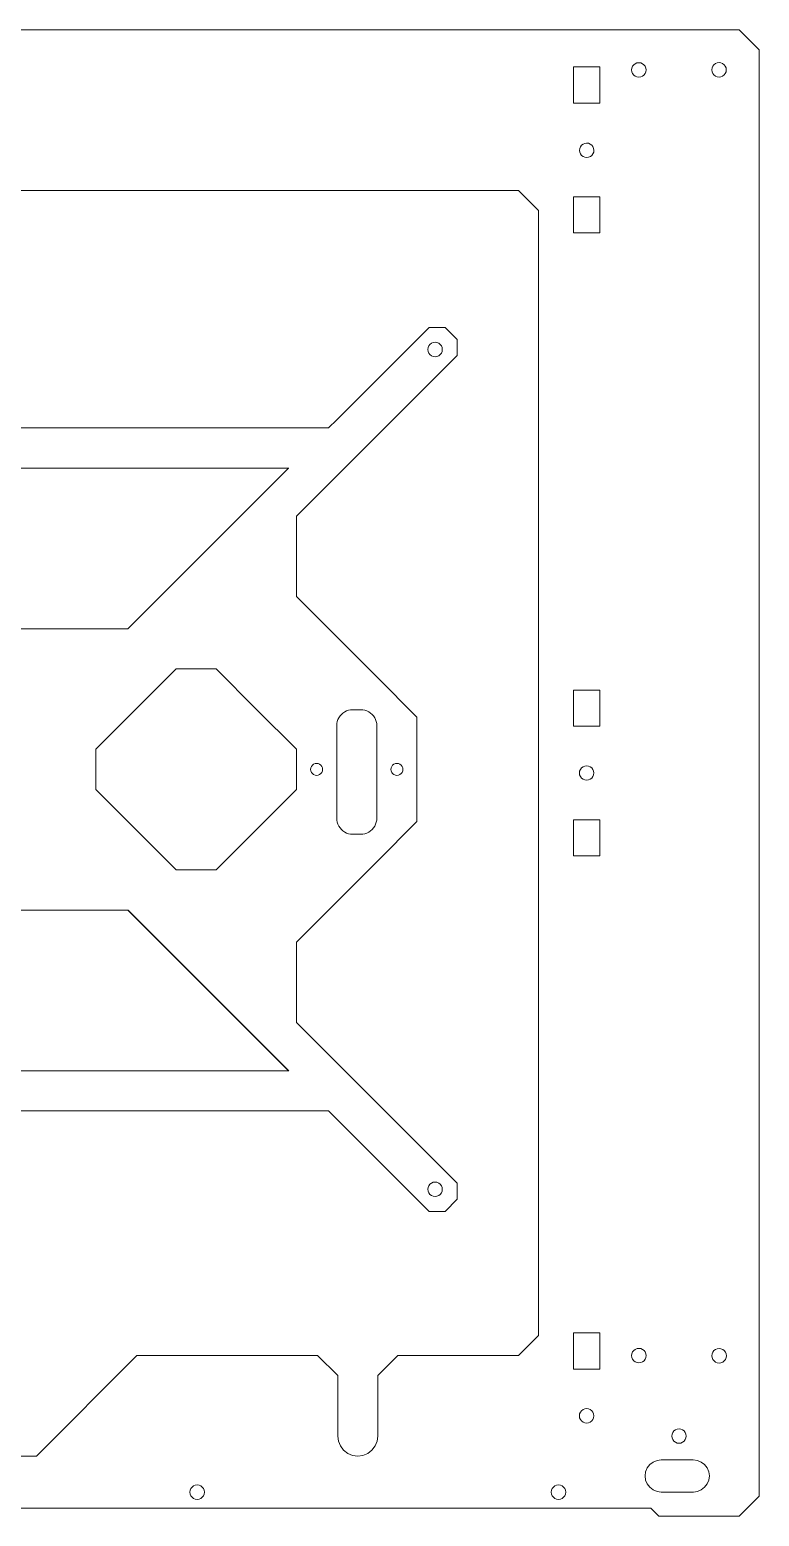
# Model space of a CAD drawing. Header units: millimetres. Extents: x -310 to 310, y -185 to 185.
# Drawn here: x -122.2 to 59.5, y -185 to 185 of the extents above; entities that cross this region are included whole.
import ezdxf

# ---------------------------------------------------------------- set-up
doc = ezdxf.new("R2010")
doc.units = ezdxf.units.MM
doc.header["$MEASUREMENT"] = 0

msp = doc.modelspace()

# ---------------------------------------------------------------- linework, layer by layer
at = {"lineweight": 9}
for points in [[(-305.4714, 184.9681), (-305.4714, 184.9681), (54.5286, 184.9681), (54.5286, 184.9681)], [(54.5286, 184.9681), (54.5286, 184.9681), (59.5286, 179.9681), (59.5286, 179.9681)], [(59.5286, 179.9681), (59.5286, 179.9681), (59.5286, -180.0318), (59.5286, -180.0318)], [(13.2786, 166.7109), (13.2786, 166.7109), (13.2786, 175.7109), (13.2786, 175.7109)], [(13.2786, 175.7109), (13.2786, 175.7109), (19.7786, 175.7109), (19.7786, 175.7109)], [(19.7786, 175.7109), (19.7786, 175.7109), (19.7786, 166.7109), (19.7786, 166.7109)], [(27.7931, 175.4241), (27.7931, 175.4241), (27.7319, 174.9582), (27.7319, 174.9582)], [(27.7319, 174.9582), (27.7319, 174.9582), (27.7933, 174.4924), (27.7933, 174.4924)], [(27.9729, 175.8583), (27.9729, 175.8583), (27.7931, 175.4241), (27.7931, 175.4241)], [(27.7933, 174.4924), (27.7933, 174.4924), (27.9732, 174.0583), (27.9732, 174.0583)], [(28.2589, 176.2311), (28.2589, 176.2311), (27.9729, 175.8583), (27.9729, 175.8583)], [(27.9732, 174.0583), (27.9732, 174.0583), (28.2593, 173.6855), (28.2593, 173.6855)], [(28.6317, 176.5172), (28.6317, 176.5172), (28.2589, 176.2311), (28.2589, 176.2311)], [(29.0658, 176.6971), (29.0658, 176.6971), (28.6317, 176.5172), (28.6317, 176.5172)], [(29.5316, 176.7585), (29.5316, 176.7585), (29.0658, 176.6971), (29.0658, 176.6971)], [(29.9975, 176.6972), (29.9975, 176.6972), (29.5316, 176.7585), (29.5316, 176.7585)], [(30.4317, 176.5175), (30.4317, 176.5175), (29.9975, 176.6972), (29.9975, 176.6972)], [(30.8045, 176.2315), (30.8045, 176.2315), (30.4317, 176.5175), (30.4317, 176.5175)], [(31.0906, 175.8587), (31.0906, 175.8587), (30.8045, 176.2315), (30.8045, 176.2315)], [(30.8049, 173.6859), (30.8049, 173.6859), (31.0909, 174.0587), (31.0909, 174.0587)], [(31.2705, 175.4246), (31.2705, 175.4246), (31.0906, 175.8587), (31.0906, 175.8587)], [(31.0909, 174.0587), (31.0909, 174.0587), (31.2706, 174.4929), (31.2706, 174.4929)], [(31.3319, 174.9588), (31.3319, 174.9588), (31.2705, 175.4246), (31.2705, 175.4246)], [(31.2706, 174.4929), (31.2706, 174.4929), (31.3319, 174.9588), (31.3319, 174.9588)], [(47.7675, 175.4571), (47.7675, 175.4571), (47.7062, 174.9913), (47.7062, 174.9913)], [(47.7062, 174.9913), (47.7062, 174.9913), (47.7676, 174.5254), (47.7676, 174.5254)], [(47.9472, 175.8913), (47.9472, 175.8913), (47.7675, 175.4571), (47.7675, 175.4571)], [(47.7676, 174.5254), (47.7676, 174.5254), (47.9475, 174.0913), (47.9475, 174.0913)], [(48.2332, 176.2641), (48.2332, 176.2641), (47.9472, 175.8913), (47.9472, 175.8913)], [(47.9475, 174.0913), (47.9475, 174.0913), (48.2336, 173.7185), (48.2336, 173.7185)], [(48.606, 176.5502), (48.606, 176.5502), (48.2332, 176.2641), (48.2332, 176.2641)], [(49.0401, 176.7301), (49.0401, 176.7301), (48.606, 176.5502), (48.606, 176.5502)], [(49.506, 176.7915), (49.506, 176.7915), (49.0401, 176.7301), (49.0401, 176.7301)], [(49.9718, 176.7303), (49.9718, 176.7303), (49.506, 176.7915), (49.506, 176.7915)], [(50.406, 176.5505), (50.406, 176.5505), (49.9718, 176.7303), (49.9718, 176.7303)], [(50.7788, 176.2645), (50.7788, 176.2645), (50.406, 176.5505), (50.406, 176.5505)], [(51.0649, 175.8917), (51.0649, 175.8917), (50.7788, 176.2645), (50.7788, 176.2645)], [(50.7792, 173.7189), (50.7792, 173.7189), (51.0652, 174.0917), (51.0652, 174.0917)], [(51.2448, 175.4576), (51.2448, 175.4576), (51.0649, 175.8917), (51.0649, 175.8917)], [(51.0652, 174.0917), (51.0652, 174.0917), (51.2449, 174.5259), (51.2449, 174.5259)], [(51.3062, 174.9918), (51.3062, 174.9918), (51.2448, 175.4576), (51.2448, 175.4576)], [(51.2449, 174.5259), (51.2449, 174.5259), (51.3062, 174.9918), (51.3062, 174.9918)], [(28.2593, 173.6855), (28.2593, 173.6855), (28.6321, 173.3995), (28.6321, 173.3995)], [(28.6321, 173.3995), (28.6321, 173.3995), (29.0663, 173.2198), (29.0663, 173.2198)], [(29.0663, 173.2198), (29.0663, 173.2198), (29.5321, 173.1585), (29.5321, 173.1585)], [(29.5321, 173.1585), (29.5321, 173.1585), (29.998, 173.2199), (29.998, 173.2199)], [(29.998, 173.2199), (29.998, 173.2199), (30.4321, 173.3998), (30.4321, 173.3998)], [(30.4321, 173.3998), (30.4321, 173.3998), (30.8049, 173.6859), (30.8049, 173.6859)], [(48.2336, 173.7185), (48.2336, 173.7185), (48.6064, 173.4325), (48.6064, 173.4325)], [(48.6064, 173.4325), (48.6064, 173.4325), (49.0406, 173.2528), (49.0406, 173.2528)], [(49.0406, 173.2528), (49.0406, 173.2528), (49.5065, 173.1915), (49.5065, 173.1915)], [(49.5065, 173.1915), (49.5065, 173.1915), (49.9723, 173.2529), (49.9723, 173.2529)], [(49.9723, 173.2529), (49.9723, 173.2529), (50.4064, 173.4328), (50.4064, 173.4328)], [(50.4064, 173.4328), (50.4064, 173.4328), (50.7792, 173.7189), (50.7792, 173.7189)], [(19.7786, 166.7109), (19.7786, 166.7109), (13.2786, 166.7109), (13.2786, 166.7109)], [(14.799, 155.4112), (14.799, 155.4112), (14.7407, 154.9449), (14.7407, 154.9449)], [(14.976, 155.8464), (14.976, 155.8464), (14.799, 155.4112), (14.799, 155.4112)], [(15.2596, 156.2211), (15.2596, 156.2211), (14.976, 155.8464), (14.976, 155.8464)], [(15.6306, 156.5095), (15.6306, 156.5095), (15.2596, 156.2211), (15.2596, 156.2211)], [(16.0635, 156.6922), (16.0635, 156.6922), (15.6306, 156.5095), (15.6306, 156.5095)], [(16.529, 156.7565), (16.529, 156.7565), (16.0635, 156.6922), (16.0635, 156.6922)], [(16.9953, 156.6982), (16.9953, 156.6982), (16.529, 156.7565), (16.529, 156.7565)], [(17.4305, 156.5212), (17.4305, 156.5212), (16.9953, 156.6982), (16.9953, 156.6982)], [(17.8052, 156.2376), (17.8052, 156.2376), (17.4305, 156.5212), (17.4305, 156.5212)], [(18.0936, 155.8666), (18.0936, 155.8666), (17.8052, 156.2376), (17.8052, 156.2376)], [(18.2763, 155.4337), (18.2763, 155.4337), (18.0936, 155.8666), (18.0936, 155.8666)], [(18.3406, 154.9682), (18.3406, 154.9682), (18.2763, 155.4337), (18.2763, 155.4337)], [(14.7407, 154.9449), (14.7407, 154.9449), (14.805, 154.4794), (14.805, 154.4794)], [(14.805, 154.4794), (14.805, 154.4794), (14.9877, 154.0465), (14.9877, 154.0465)], [(14.9877, 154.0465), (14.9877, 154.0465), (15.2761, 153.6756), (15.2761, 153.6756)], [(15.2761, 153.6756), (15.2761, 153.6756), (15.6508, 153.3919), (15.6508, 153.3919)], [(15.6508, 153.3919), (15.6508, 153.3919), (16.0861, 153.2149), (16.0861, 153.2149)], [(16.0861, 153.2149), (16.0861, 153.2149), (16.5523, 153.1566), (16.5523, 153.1566)], [(16.5523, 153.1566), (16.5523, 153.1566), (17.0178, 153.221), (17.0178, 153.221)], [(17.0178, 153.221), (17.0178, 153.221), (17.4507, 153.4036), (17.4507, 153.4036)], [(17.4507, 153.4036), (17.4507, 153.4036), (17.8217, 153.692), (17.8217, 153.692)], [(17.8217, 153.692), (17.8217, 153.692), (18.1053, 154.0667), (18.1053, 154.0667)], [(18.1053, 154.0667), (18.1053, 154.0667), (18.2823, 154.502), (18.2823, 154.502)], [(18.2823, 154.502), (18.2823, 154.502), (18.3406, 154.9682), (18.3406, 154.9682)], [(-250.4714, 144.9681), (-250.4714, 144.9681), (-0.4714, 144.9681), (-0.4714, 144.9681)], [(-0.4714, 144.9681), (-0.4714, 144.9681), (4.5286, 139.9681), (4.5286, 139.9681)], [(13.2786, 134.4109), (13.2786, 134.4109), (13.2786, 143.4109), (13.2786, 143.4109)], [(13.2786, 143.4109), (13.2786, 143.4109), (19.7786, 143.4109), (19.7786, 143.4109)], [(19.7786, 143.4109), (19.7786, 143.4109), (19.7786, 134.4109), (19.7786, 134.4109)], [(4.5286, 139.9681), (4.5286, 139.9681), (4.5286, -140.0318), (4.5286, -140.0318)], [(19.7786, 134.4109), (19.7786, 134.4109), (13.2786, 134.4109), (13.2786, 134.4109)], [(-22.7251, 110.864), (-22.7251, 110.864), (-45.7251, 87.8641), (-45.7251, 87.8641)], [(-18.7251, 110.864), (-18.7251, 110.864), (-22.7251, 110.864), (-22.7251, 110.864)], [(-15.7251, 107.864), (-15.7251, 107.864), (-18.7251, 110.864), (-18.7251, 110.864)], [(-15.7251, 106.864), (-15.7251, 106.864), (-15.7251, 107.864), (-15.7251, 107.864)], [(-15.7251, 103.864), (-15.7251, 103.864), (-55.7251, 63.8641), (-55.7251, 63.8641)], [(-22.9534, 105.8403), (-22.9534, 105.8403), (-23.0148, 105.3744), (-23.0148, 105.3744)], [(-23.0148, 105.3744), (-23.0148, 105.3744), (-22.9534, 104.9086), (-22.9534, 104.9086)], [(-22.7736, 106.2744), (-22.7736, 106.2744), (-22.9534, 105.8403), (-22.9534, 105.8403)], [(-22.9534, 104.9086), (-22.9534, 104.9086), (-22.7736, 104.4744), (-22.7736, 104.4744)], [(-22.4875, 106.6472), (-22.4875, 106.6472), (-22.7736, 106.2744), (-22.7736, 106.2744)], [(-22.7736, 104.4744), (-22.7736, 104.4744), (-22.4875, 104.1016), (-22.4875, 104.1016)], [(-22.1148, 106.9333), (-22.1148, 106.9333), (-22.4875, 106.6472), (-22.4875, 106.6472)], [(-22.4875, 104.1016), (-22.4875, 104.1016), (-22.1148, 103.8156), (-22.1148, 103.8156)], [(-21.6806, 107.1131), (-21.6806, 107.1131), (-22.1148, 106.9333), (-22.1148, 106.9333)], [(-22.1148, 103.8156), (-22.1148, 103.8156), (-21.6806, 103.6358), (-21.6806, 103.6358)], [(-21.2148, 107.1744), (-21.2148, 107.1744), (-21.6806, 107.1131), (-21.6806, 107.1131)], [(-21.6806, 103.6358), (-21.6806, 103.6358), (-21.2148, 103.5744), (-21.2148, 103.5744)], [(-20.7489, 107.1131), (-20.7489, 107.1131), (-21.2148, 107.1744), (-21.2148, 107.1744)], [(-21.2148, 103.5744), (-21.2148, 103.5744), (-20.7489, 103.6358), (-20.7489, 103.6358)], [(-20.3148, 106.9333), (-20.3148, 106.9333), (-20.7489, 107.1131), (-20.7489, 107.1131)], [(-20.7489, 103.6358), (-20.7489, 103.6358), (-20.3148, 103.8156), (-20.3148, 103.8156)], [(-19.942, 106.6472), (-19.942, 106.6472), (-20.3148, 106.9333), (-20.3148, 106.9333)], [(-20.3148, 103.8156), (-20.3148, 103.8156), (-19.942, 104.1016), (-19.942, 104.1016)], [(-19.6559, 106.2744), (-19.6559, 106.2744), (-19.942, 106.6472), (-19.942, 106.6472)], [(-19.942, 104.1016), (-19.942, 104.1016), (-19.6559, 104.4744), (-19.6559, 104.4744)], [(-19.4761, 105.8403), (-19.4761, 105.8403), (-19.6559, 106.2744), (-19.6559, 106.2744)], [(-19.6559, 104.4744), (-19.6559, 104.4744), (-19.4761, 104.9086), (-19.4761, 104.9086)], [(-19.4148, 105.3744), (-19.4148, 105.3744), (-19.4761, 105.8403), (-19.4761, 105.8403)], [(-19.4761, 104.9086), (-19.4761, 104.9086), (-19.4148, 105.3744), (-19.4148, 105.3744)], [(-15.7251, 106.864), (-15.7251, 106.864), (-15.7251, 103.864), (-15.7251, 103.864)], [(-203.7251, 85.8641), (-203.7251, 85.8641), (-47.7251, 85.8641), (-47.7251, 85.8641)], [(-45.7251, 87.8641), (-45.7251, 87.8641), (-47.7251, 85.8641), (-47.7251, 85.8641)], [(-193.7251, 75.8641), (-193.7251, 75.8641), (-57.7251, 75.8641), (-57.7251, 75.8641)], [(-57.7251, 75.8641), (-57.7251, 75.8641), (-85.7251, 47.8641), (-85.7251, 47.8641)], [(-57.7251, 75.8641), (-57.7251, 75.8641), (-57.6548, 75.8641), (-57.6548, 75.8641)], [(-55.7251, 43.8641), (-55.7251, 43.8641), (-55.7251, 63.8641), (-55.7251, 63.8641)], [(-87.7251, 45.8641), (-87.7251, 45.8641), (-97.7251, 35.8641), (-97.7251, 35.8641)], [(-85.7251, 47.8641), (-85.7251, 47.8641), (-87.7251, 45.8641), (-87.7251, 45.8641)], [(-35.7251, 23.8641), (-35.7251, 23.8641), (-55.7251, 43.8641), (-55.7251, 43.8641)], [(-97.7251, 35.8641), (-97.7251, 35.8641), (-153.7251, 35.8641), (-153.7251, 35.8641)], [(-97.6548, 35.8641), (-97.6548, 35.8641), (-97.7251, 35.8641), (-97.7251, 35.8641)], [(-105.7251, 5.8641), (-105.7251, 5.8641), (-85.7251, 25.8641), (-85.7251, 25.8641)], [(-85.7251, 25.8641), (-85.7251, 25.8641), (-75.7251, 25.8641), (-75.7251, 25.8641)], [(-75.7251, 25.8641), (-75.7251, 25.8641), (-65.6548, 15.7937), (-65.6548, 15.7937)], [(-25.7251, 13.8641), (-25.7251, 13.8641), (-35.7251, 23.8641), (-35.7251, 23.8641)], [(13.2786, 11.6182), (13.2786, 11.6182), (13.2786, 20.6182), (13.2786, 20.6182)], [(13.2786, 20.6182), (13.2786, 20.6182), (19.7786, 20.6182), (19.7786, 20.6182)], [(19.7786, 20.6182), (19.7786, 20.6182), (19.7786, 11.6182), (19.7786, 11.6182)], [(-65.6548, 15.8641), (-65.6548, 15.8641), (-65.6548, 15.7937), (-65.6548, 15.7937)], [(-65.6548, 15.7937), (-65.6548, 15.7937), (-55.7251, 5.8641), (-55.7251, 5.8641)], [(-44.1602, 14.9003), (-44.1602, 14.9003), (-44.5536, 14.5554), (-44.5536, 14.5554)], [(-43.7251, 15.191), (-43.7251, 15.191), (-44.1602, 14.9003), (-44.1602, 14.9003)], [(-43.2559, 15.4225), (-43.2559, 15.4225), (-43.7251, 15.191), (-43.7251, 15.191)], [(-42.7604, 15.5906), (-42.7604, 15.5906), (-43.2559, 15.4225), (-43.2559, 15.4225)], [(-42.2472, 15.6927), (-42.2472, 15.6927), (-42.7604, 15.5906), (-42.7604, 15.5906)], [(-41.7251, 15.7269), (-41.7251, 15.7269), (-42.2472, 15.6927), (-42.2472, 15.6927)], [(-41.7251, 15.7269), (-41.7251, 15.7269), (-39.7251, 15.7269), (-39.7251, 15.7269)], [(-39.203, 15.6927), (-39.203, 15.6927), (-39.7251, 15.7269), (-39.7251, 15.7269)], [(-38.6899, 15.5906), (-38.6899, 15.5906), (-39.203, 15.6927), (-39.203, 15.6927)], [(-38.1944, 15.4225), (-38.1944, 15.4225), (-38.6899, 15.5906), (-38.6899, 15.5906)], [(-37.7251, 15.191), (-37.7251, 15.191), (-38.1944, 15.4225), (-38.1944, 15.4225)], [(-37.2901, 14.9003), (-37.2901, 14.9003), (-37.7251, 15.191), (-37.7251, 15.191)], [(-36.8967, 14.5554), (-36.8967, 14.5554), (-37.2901, 14.9003), (-37.2901, 14.9003)], [(-45.6909, 12.249), (-45.6909, 12.249), (-45.7251, 11.7269), (-45.7251, 11.7269)], [(-45.7251, -11.2731), (-45.7251, -11.2731), (-45.7251, 11.7269), (-45.7251, 11.7269)], [(-45.5888, 12.7622), (-45.5888, 12.7622), (-45.6909, 12.249), (-45.6909, 12.249)], [(-45.4207, 13.2577), (-45.4207, 13.2577), (-45.5888, 12.7622), (-45.5888, 12.7622)], [(-45.1892, 13.7269), (-45.1892, 13.7269), (-45.4207, 13.2577), (-45.4207, 13.2577)], [(-44.8985, 14.162), (-44.8985, 14.162), (-45.1892, 13.7269), (-45.1892, 13.7269)], [(-44.5536, 14.5554), (-44.5536, 14.5554), (-44.8985, 14.162), (-44.8985, 14.162)], [(-36.5517, 14.162), (-36.5517, 14.162), (-36.8967, 14.5554), (-36.8967, 14.5554)], [(-36.261, 13.7269), (-36.261, 13.7269), (-36.5517, 14.162), (-36.5517, 14.162)], [(-36.0296, 13.2577), (-36.0296, 13.2577), (-36.261, 13.7269), (-36.261, 13.7269)], [(-35.8614, 12.7622), (-35.8614, 12.7622), (-36.0296, 13.2577), (-36.0296, 13.2577)], [(-35.7594, 12.249), (-35.7594, 12.249), (-35.8614, 12.7622), (-35.8614, 12.7622)], [(-35.7251, 11.7269), (-35.7251, 11.7269), (-35.7594, 12.249), (-35.7594, 12.249)], [(-35.7251, 11.7269), (-35.7251, 11.7269), (-35.7251, -11.2731), (-35.7251, -11.2731)], [(-25.7251, 13.8641), (-25.7251, 13.8641), (-25.7251, -12.1359), (-25.7251, -12.1359)], [(19.7786, 11.6182), (19.7786, 11.6182), (13.2786, 11.6182), (13.2786, 11.6182)], [(-105.7251, -4.1359), (-105.7251, -4.1359), (-105.7251, 5.8641), (-105.7251, 5.8641)], [(-55.7251, 5.8641), (-55.7251, 5.8641), (-55.7251, -4.1359), (-55.7251, -4.1359)], [(-52.174, 1.2523), (-52.174, 1.2523), (-52.2251, 0.8641), (-52.2251, 0.8641)], [(-52.2251, 0.8641), (-52.2251, 0.8641), (-52.174, 0.4758), (-52.174, 0.4758)], [(-52.0242, 1.6141), (-52.0242, 1.6141), (-52.174, 1.2523), (-52.174, 1.2523)], [(-52.174, 0.4758), (-52.174, 0.4758), (-52.0242, 0.1141), (-52.0242, 0.1141)], [(-51.7858, 1.9247), (-51.7858, 1.9247), (-52.0242, 1.6141), (-52.0242, 1.6141)], [(-52.0242, 0.1141), (-52.0242, 0.1141), (-51.7858, -0.1966), (-51.7858, -0.1966)], [(-51.4751, 2.1631), (-51.4751, 2.1631), (-51.7858, 1.9247), (-51.7858, 1.9247)], [(-51.1134, 2.3129), (-51.1134, 2.3129), (-51.4751, 2.1631), (-51.4751, 2.1631)], [(-50.7251, 2.3641), (-50.7251, 2.3641), (-51.1134, 2.3129), (-51.1134, 2.3129)], [(-50.3369, 2.3129), (-50.3369, 2.3129), (-50.7251, 2.3641), (-50.7251, 2.3641)], [(-49.9751, 2.1631), (-49.9751, 2.1631), (-50.3369, 2.3129), (-50.3369, 2.3129)], [(-49.6645, 1.9247), (-49.6645, 1.9247), (-49.9751, 2.1631), (-49.9751, 2.1631)], [(-49.4261, 1.6141), (-49.4261, 1.6141), (-49.6645, 1.9247), (-49.6645, 1.9247)], [(-49.6645, -0.1966), (-49.6645, -0.1966), (-49.4261, 0.1141), (-49.4261, 0.1141)], [(-49.2762, 1.2523), (-49.2762, 1.2523), (-49.4261, 1.6141), (-49.4261, 1.6141)], [(-49.4261, 0.1141), (-49.4261, 0.1141), (-49.2762, 0.4758), (-49.2762, 0.4758)], [(-49.2251, 0.8641), (-49.2251, 0.8641), (-49.2762, 1.2523), (-49.2762, 1.2523)], [(-49.2762, 0.4758), (-49.2762, 0.4758), (-49.2251, 0.8641), (-49.2251, 0.8641)], [(-32.174, 1.2523), (-32.174, 1.2523), (-32.2251, 0.8641), (-32.2251, 0.8641)], [(-32.2251, 0.8641), (-32.2251, 0.8641), (-32.174, 0.4758), (-32.174, 0.4758)], [(-32.0242, 1.6141), (-32.0242, 1.6141), (-32.174, 1.2523), (-32.174, 1.2523)], [(-32.174, 0.4758), (-32.174, 0.4758), (-32.0242, 0.1141), (-32.0242, 0.1141)], [(-31.7858, 1.9247), (-31.7858, 1.9247), (-32.0242, 1.6141), (-32.0242, 1.6141)], [(-32.0242, 0.1141), (-32.0242, 0.1141), (-31.7858, -0.1966), (-31.7858, -0.1966)], [(-31.4751, 2.1631), (-31.4751, 2.1631), (-31.7858, 1.9247), (-31.7858, 1.9247)], [(-31.1134, 2.3129), (-31.1134, 2.3129), (-31.4751, 2.1631), (-31.4751, 2.1631)], [(-30.7251, 2.3641), (-30.7251, 2.3641), (-31.1134, 2.3129), (-31.1134, 2.3129)], [(-30.3369, 2.3129), (-30.3369, 2.3129), (-30.7251, 2.3641), (-30.7251, 2.3641)], [(-29.9751, 2.1631), (-29.9751, 2.1631), (-30.3369, 2.3129), (-30.3369, 2.3129)], [(-29.6645, 1.9247), (-29.6645, 1.9247), (-29.9751, 2.1631), (-29.9751, 2.1631)], [(-29.4261, 1.6141), (-29.4261, 1.6141), (-29.6645, 1.9247), (-29.6645, 1.9247)], [(-29.6645, -0.1966), (-29.6645, -0.1966), (-29.4261, 0.1141), (-29.4261, 0.1141)], [(-29.3606, 1.456), (-29.3606, 1.456), (-29.4261, 1.6141), (-29.4261, 1.6141)], [(-29.4261, 0.1141), (-29.4261, 0.1141), (-29.3736, 0.2409), (-29.3736, 0.2409)], [(-29.3736, 0.2409), (-29.3736, 0.2409), (-29.2762, 0.4758), (-29.2762, 0.4758)], [(-29.2762, 1.2523), (-29.2762, 1.2523), (-29.3606, 1.456), (-29.3606, 1.456)], [(-29.2251, 0.8641), (-29.2251, 0.8641), (-29.2762, 1.2523), (-29.2762, 1.2523)], [(-29.2762, 0.4758), (-29.2762, 0.4758), (-29.2251, 0.8641), (-29.2251, 0.8641)], [(14.7892, 0.4335), (14.7892, 0.4335), (14.7279, -0.0324), (14.7279, -0.0324)], [(14.9689, 0.8677), (14.9689, 0.8677), (14.7892, 0.4335), (14.7892, 0.4335)], [(15.2549, 1.2405), (15.2549, 1.2405), (14.9689, 0.8677), (14.9689, 0.8677)], [(15.6277, 1.5266), (15.6277, 1.5266), (15.2549, 1.2405), (15.2549, 1.2405)], [(16.0618, 1.7065), (16.0618, 1.7065), (15.6277, 1.5266), (15.6277, 1.5266)], [(16.5276, 1.7679), (16.5276, 1.7679), (16.0618, 1.7065), (16.0618, 1.7065)], [(16.9935, 1.7066), (16.9935, 1.7066), (16.5276, 1.7679), (16.5276, 1.7679)], [(17.4277, 1.5269), (17.4277, 1.5269), (16.9935, 1.7066), (16.9935, 1.7066)], [(17.8005, 1.2409), (17.8005, 1.2409), (17.4277, 1.5269), (17.4277, 1.5269)], [(18.0866, 0.8681), (18.0866, 0.8681), (17.8005, 1.2409), (17.8005, 1.2409)], [(18.2665, 0.434), (18.2665, 0.434), (18.0866, 0.8681), (18.0866, 0.8681)], [(18.3279, -0.0318), (18.3279, -0.0318), (18.2665, 0.434), (18.2665, 0.434)], [(-51.7858, -0.1966), (-51.7858, -0.1966), (-51.4751, -0.435), (-51.4751, -0.435)], [(-51.4751, -0.435), (-51.4751, -0.435), (-51.1134, -0.5848), (-51.1134, -0.5848)], [(-51.1134, -0.5848), (-51.1134, -0.5848), (-50.7251, -0.6359), (-50.7251, -0.6359)], [(-50.7251, -0.6359), (-50.7251, -0.6359), (-50.3369, -0.5848), (-50.3369, -0.5848)], [(-50.3369, -0.5848), (-50.3369, -0.5848), (-49.9751, -0.435), (-49.9751, -0.435)], [(-49.9751, -0.435), (-49.9751, -0.435), (-49.6645, -0.1966), (-49.6645, -0.1966)], [(-31.7858, -0.1966), (-31.7858, -0.1966), (-31.4751, -0.435), (-31.4751, -0.435)], [(-31.4751, -0.435), (-31.4751, -0.435), (-31.1134, -0.5848), (-31.1134, -0.5848)], [(-31.1134, -0.5848), (-31.1134, -0.5848), (-30.7251, -0.6359), (-30.7251, -0.6359)], [(-30.7251, -0.6359), (-30.7251, -0.6359), (-30.3369, -0.5848), (-30.3369, -0.5848)], [(-30.3369, -0.5848), (-30.3369, -0.5848), (-29.9751, -0.435), (-29.9751, -0.435)], [(-29.9751, -0.435), (-29.9751, -0.435), (-29.6645, -0.1966), (-29.6645, -0.1966)], [(14.7279, -0.0324), (14.7279, -0.0324), (14.7893, -0.4982), (14.7893, -0.4982)], [(14.7893, -0.4982), (14.7893, -0.4982), (14.9692, -0.9323), (14.9692, -0.9323)], [(14.9692, -0.9323), (14.9692, -0.9323), (15.2553, -1.3051), (15.2553, -1.3051)], [(15.2553, -1.3051), (15.2553, -1.3051), (15.6281, -1.5911), (15.6281, -1.5911)], [(15.6281, -1.5911), (15.6281, -1.5911), (16.0623, -1.7708), (16.0623, -1.7708)], [(16.0623, -1.7708), (16.0623, -1.7708), (16.5281, -1.8321), (16.5281, -1.8321)], [(16.5281, -1.8321), (16.5281, -1.8321), (16.994, -1.7707), (16.994, -1.7707)], [(16.994, -1.7707), (16.994, -1.7707), (17.4281, -1.5908), (17.4281, -1.5908)], [(17.4281, -1.5908), (17.4281, -1.5908), (17.8009, -1.3047), (17.8009, -1.3047)], [(17.8009, -1.3047), (17.8009, -1.3047), (18.0869, -0.9319), (18.0869, -0.9319)], [(18.0869, -0.9319), (18.0869, -0.9319), (18.2666, -0.4977), (18.2666, -0.4977)], [(18.2666, -0.4977), (18.2666, -0.4977), (18.3279, -0.0318), (18.3279, -0.0318)], [(-85.7251, -24.1359), (-85.7251, -24.1359), (-105.7251, -4.1359), (-105.7251, -4.1359)], [(-55.7251, -4.1359), (-55.7251, -4.1359), (-65.6548, -14.0656), (-65.6548, -14.0656)], [(-65.6548, -14.0656), (-65.6548, -14.0656), (-75.7251, -24.1359), (-75.7251, -24.1359)], [(-65.6548, -14.0656), (-65.6548, -14.0656), (-65.6548, -14.1359), (-65.6548, -14.1359)], [(-45.7251, -11.2731), (-45.7251, -11.2731), (-45.6909, -11.7952), (-45.6909, -11.7952)], [(-45.6909, -11.7952), (-45.6909, -11.7952), (-45.5888, -12.3083), (-45.5888, -12.3083)], [(-45.5888, -12.3083), (-45.5888, -12.3083), (-45.4207, -12.8038), (-45.4207, -12.8038)], [(-45.4207, -12.8038), (-45.4207, -12.8038), (-45.1892, -13.2731), (-45.1892, -13.2731)], [(-45.1892, -13.2731), (-45.1892, -13.2731), (-44.8985, -13.7081), (-44.8985, -13.7081)], [(-44.8985, -13.7081), (-44.8985, -13.7081), (-44.5536, -14.1015), (-44.5536, -14.1015)], [(-44.5536, -14.1015), (-44.5536, -14.1015), (-44.1602, -14.4465), (-44.1602, -14.4465)], [(-44.1602, -14.4465), (-44.1602, -14.4465), (-43.7251, -14.7372), (-43.7251, -14.7372)], [(-43.7251, -14.7372), (-43.7251, -14.7372), (-43.2559, -14.9686), (-43.2559, -14.9686)], [(-38.1944, -14.9686), (-38.1944, -14.9686), (-37.7251, -14.7372), (-37.7251, -14.7372)], [(-37.7251, -14.7372), (-37.7251, -14.7372), (-37.2901, -14.4465), (-37.2901, -14.4465)], [(-37.2901, -14.4465), (-37.2901, -14.4465), (-36.8967, -14.1015), (-36.8967, -14.1015)], [(-36.8967, -14.1015), (-36.8967, -14.1015), (-36.5517, -13.7081), (-36.5517, -13.7081)], [(-36.5517, -13.7081), (-36.5517, -13.7081), (-36.261, -13.2731), (-36.261, -13.2731)], [(-36.261, -13.2731), (-36.261, -13.2731), (-36.0296, -12.8038), (-36.0296, -12.8038)], [(-36.0296, -12.8038), (-36.0296, -12.8038), (-35.8614, -12.3083), (-35.8614, -12.3083)], [(-35.8614, -12.3083), (-35.8614, -12.3083), (-35.7594, -11.7952), (-35.7594, -11.7952)], [(-35.7594, -11.7952), (-35.7594, -11.7952), (-35.7251, -11.2731), (-35.7251, -11.2731)], [(-25.7251, -12.1359), (-25.7251, -12.1359), (-35.7251, -22.1359), (-35.7251, -22.1359)], [(13.2786, -20.6818), (13.2786, -20.6818), (13.2786, -11.6818), (13.2786, -11.6818)], [(13.2786, -11.6818), (13.2786, -11.6818), (19.7786, -11.6818), (19.7786, -11.6818)], [(19.7786, -11.6818), (19.7786, -11.6818), (19.7786, -20.6818), (19.7786, -20.6818)], [(-43.2559, -14.9686), (-43.2559, -14.9686), (-42.7604, -15.1368), (-42.7604, -15.1368)], [(-42.7604, -15.1368), (-42.7604, -15.1368), (-42.2472, -15.2388), (-42.2472, -15.2388)], [(-42.2472, -15.2388), (-42.2472, -15.2388), (-41.7251, -15.2731), (-41.7251, -15.2731)], [(-39.7251, -15.2731), (-39.7251, -15.2731), (-41.7251, -15.2731), (-41.7251, -15.2731)], [(-39.7251, -15.2731), (-39.7251, -15.2731), (-39.203, -15.2388), (-39.203, -15.2388)], [(-39.203, -15.2388), (-39.203, -15.2388), (-38.6899, -15.1368), (-38.6899, -15.1368)], [(-38.6899, -15.1368), (-38.6899, -15.1368), (-38.1944, -14.9686), (-38.1944, -14.9686)], [(-35.7251, -22.1359), (-35.7251, -22.1359), (-55.7251, -42.1359), (-55.7251, -42.1359)], [(19.7786, -20.6818), (19.7786, -20.6818), (13.2786, -20.6818), (13.2786, -20.6818)], [(-75.7251, -24.1359), (-75.7251, -24.1359), (-85.7251, -24.1359), (-85.7251, -24.1359)], [(-97.7251, -34.1359), (-97.7251, -34.1359), (-153.6548, -34.1359), (-153.6548, -34.1359)], [(-97.6548, -34.1359), (-97.6548, -34.1359), (-97.7251, -34.1359), (-97.7251, -34.1359)], [(-97.7251, -34.1359), (-97.7251, -34.1359), (-57.7251, -74.1359), (-57.7251, -74.1359)], [(-97.6548, -34.1359), (-97.6548, -34.1359), (-57.6548, -74.1359), (-57.6548, -74.1359)], [(-55.7251, -62.1359), (-55.7251, -62.1359), (-55.7251, -42.1359), (-55.7251, -42.1359)], [(-35.7251, -82.1359), (-35.7251, -82.1359), (-55.7251, -62.1359), (-55.7251, -62.1359)], [(-57.7251, -74.1359), (-57.7251, -74.1359), (-193.6548, -74.1359), (-193.6548, -74.1359)], [(-57.6548, -74.1359), (-57.6548, -74.1359), (-57.7251, -74.1359), (-57.7251, -74.1359)], [(-203.7251, -84.1359), (-203.7251, -84.1359), (-47.7251, -84.1359), (-47.7251, -84.1359)], [(-22.7251, -109.1359), (-22.7251, -109.1359), (-47.7251, -84.1359), (-47.7251, -84.1359)], [(-15.7251, -102.1359), (-15.7251, -102.1359), (-35.7251, -82.1359), (-35.7251, -82.1359)], [(-22.9534, -103.1804), (-22.9534, -103.1804), (-23.0148, -103.6463), (-23.0148, -103.6463)], [(-22.7736, -102.7463), (-22.7736, -102.7463), (-22.9534, -103.1804), (-22.9534, -103.1804)], [(-22.4875, -102.3735), (-22.4875, -102.3735), (-22.7736, -102.7463), (-22.7736, -102.7463)], [(-22.1148, -102.0875), (-22.1148, -102.0875), (-22.4875, -102.3735), (-22.4875, -102.3735)], [(-21.6806, -101.9076), (-21.6806, -101.9076), (-22.1148, -102.0875), (-22.1148, -102.0875)], [(-21.2148, -101.8463), (-21.2148, -101.8463), (-21.6806, -101.9076), (-21.6806, -101.9076)], [(-20.7489, -101.9076), (-20.7489, -101.9076), (-21.2148, -101.8463), (-21.2148, -101.8463)], [(-20.3148, -102.0875), (-20.3148, -102.0875), (-20.7489, -101.9076), (-20.7489, -101.9076)], [(-19.942, -102.3735), (-19.942, -102.3735), (-20.3148, -102.0875), (-20.3148, -102.0875)], [(-19.6559, -102.7463), (-19.6559, -102.7463), (-19.942, -102.3735), (-19.942, -102.3735)], [(-19.4761, -103.1804), (-19.4761, -103.1804), (-19.6559, -102.7463), (-19.6559, -102.7463)], [(-19.4148, -103.6463), (-19.4148, -103.6463), (-19.4761, -103.1804), (-19.4761, -103.1804)], [(-15.7251, -102.1359), (-15.7251, -102.1359), (-15.7251, -106.1359), (-15.7251, -106.1359)], [(-23.0148, -103.6463), (-23.0148, -103.6463), (-22.9534, -104.1122), (-22.9534, -104.1122)], [(-22.9534, -104.1122), (-22.9534, -104.1122), (-22.7736, -104.5463), (-22.7736, -104.5463)], [(-22.7736, -104.5463), (-22.7736, -104.5463), (-22.4875, -104.9191), (-22.4875, -104.9191)], [(-22.4875, -104.9191), (-22.4875, -104.9191), (-22.1148, -105.2052), (-22.1148, -105.2052)], [(-22.1148, -105.2052), (-22.1148, -105.2052), (-21.6806, -105.385), (-21.6806, -105.385)], [(-21.6806, -105.385), (-21.6806, -105.385), (-21.2148, -105.4463), (-21.2148, -105.4463)], [(-21.2148, -105.4463), (-21.2148, -105.4463), (-20.7489, -105.385), (-20.7489, -105.385)], [(-20.7489, -105.385), (-20.7489, -105.385), (-20.3148, -105.2052), (-20.3148, -105.2052)], [(-20.3148, -105.2052), (-20.3148, -105.2052), (-19.942, -104.9191), (-19.942, -104.9191)], [(-19.942, -104.9191), (-19.942, -104.9191), (-19.6559, -104.5463), (-19.6559, -104.5463)], [(-19.6559, -104.5463), (-19.6559, -104.5463), (-19.4761, -104.1122), (-19.4761, -104.1122)], [(-19.4761, -104.1122), (-19.4761, -104.1122), (-19.4148, -103.6463), (-19.4148, -103.6463)], [(-18.7251, -109.1359), (-18.7251, -109.1359), (-15.7251, -106.1359), (-15.7251, -106.1359)], [(-22.7251, -109.1359), (-22.7251, -109.1359), (-20.6548, -109.1359), (-20.6548, -109.1359)], [(-20.6548, -109.1359), (-20.6548, -109.1359), (-18.7251, -109.1359), (-18.7251, -109.1359)], [(4.5286, -140.0318), (4.5286, -140.0318), (-0.4714, -145.0318), (-0.4714, -145.0318)], [(13.2786, -148.3819), (13.2786, -148.3819), (13.2786, -139.3819), (13.2786, -139.3819)], [(13.2786, -139.3819), (13.2786, -139.3819), (19.7786, -139.3819), (19.7786, -139.3819)], [(19.7786, -139.3819), (19.7786, -139.3819), (19.7786, -148.3819), (19.7786, -148.3819)], [(27.9838, -144.141), (27.9838, -144.141), (27.8041, -144.5752), (27.8041, -144.5752)], [(28.2698, -143.7682), (28.2698, -143.7682), (27.9838, -144.141), (27.9838, -144.141)], [(28.6426, -143.4821), (28.6426, -143.4821), (28.2698, -143.7682), (28.2698, -143.7682)], [(29.0767, -143.3022), (29.0767, -143.3022), (28.6426, -143.4821), (28.6426, -143.4821)], [(29.5426, -143.2408), (29.5426, -143.2408), (29.0767, -143.3022), (29.0767, -143.3022)], [(30.0084, -143.3021), (30.0084, -143.3021), (29.5426, -143.2408), (29.5426, -143.2408)], [(30.4426, -143.4818), (30.4426, -143.4818), (30.0084, -143.3021), (30.0084, -143.3021)], [(30.8154, -143.7678), (30.8154, -143.7678), (30.4426, -143.4818), (30.4426, -143.4818)], [(31.1015, -144.1406), (31.1015, -144.1406), (30.8154, -143.7678), (30.8154, -143.7678)], [(31.2814, -144.5747), (31.2814, -144.5747), (31.1015, -144.1406), (31.1015, -144.1406)], [(47.9627, -144.1858), (47.9627, -144.1858), (47.7829, -144.62), (47.7829, -144.62)], [(48.2487, -143.813), (48.2487, -143.813), (47.9627, -144.1858), (47.9627, -144.1858)], [(48.6214, -143.5269), (48.6214, -143.5269), (48.2487, -143.813), (48.2487, -143.813)], [(49.0555, -143.347), (49.0555, -143.347), (48.6214, -143.5269), (48.6214, -143.5269)], [(49.5214, -143.2856), (49.5214, -143.2856), (49.0555, -143.347), (49.0555, -143.347)], [(49.9873, -143.3469), (49.9873, -143.3469), (49.5214, -143.2856), (49.5214, -143.2856)], [(50.4214, -143.5266), (50.4214, -143.5266), (49.9873, -143.3469), (49.9873, -143.3469)], [(50.7943, -143.8126), (50.7943, -143.8126), (50.4214, -143.5266), (50.4214, -143.5266)], [(51.0804, -144.1854), (51.0804, -144.1854), (50.7943, -143.8126), (50.7943, -143.8126)], [(51.2603, -144.6195), (51.2603, -144.6195), (51.0804, -144.1854), (51.0804, -144.1854)], [(-120.4714, -170.0318), (-120.4714, -170.0318), (-95.4714, -145.0318), (-95.4714, -145.0318)], [(-95.4714, -145.0318), (-95.4714, -145.0318), (-50.4714, -145.0318), (-50.4714, -145.0318)], [(-45.4714, -150.0318), (-45.4714, -150.0318), (-50.4714, -145.0318), (-50.4714, -145.0318)], [(-35.4714, -150.0318), (-35.4714, -150.0318), (-30.4714, -145.0318), (-30.4714, -145.0318)], [(-20.4714, -145.0318), (-20.4714, -145.0318), (-30.4714, -145.0318), (-30.4714, -145.0318)], [(-0.4714, -145.0318), (-0.4714, -145.0318), (-20.4714, -145.0318), (-20.4714, -145.0318)], [(27.8041, -144.5752), (27.8041, -144.5752), (27.7428, -145.0411), (27.7428, -145.0411)], [(27.7428, -145.0411), (27.7428, -145.0411), (27.8042, -145.5069), (27.8042, -145.5069)], [(27.8042, -145.5069), (27.8042, -145.5069), (27.9841, -145.941), (27.9841, -145.941)], [(27.9841, -145.941), (27.9841, -145.941), (28.2702, -146.3138), (28.2702, -146.3138)], [(28.2702, -146.3138), (28.2702, -146.3138), (28.643, -146.5998), (28.643, -146.5998)], [(28.643, -146.5998), (28.643, -146.5998), (29.0772, -146.7795), (29.0772, -146.7795)], [(29.0772, -146.7795), (29.0772, -146.7795), (29.5431, -146.8408), (29.5431, -146.8408)], [(29.5431, -146.8408), (29.5431, -146.8408), (30.0089, -146.7794), (30.0089, -146.7794)], [(30.0089, -146.7794), (30.0089, -146.7794), (30.443, -146.5995), (30.443, -146.5995)], [(30.443, -146.5995), (30.443, -146.5995), (30.8158, -146.3134), (30.8158, -146.3134)], [(30.8158, -146.3134), (30.8158, -146.3134), (31.1018, -145.9406), (31.1018, -145.9406)], [(31.1018, -145.9406), (31.1018, -145.9406), (31.2815, -145.5064), (31.2815, -145.5064)], [(31.3428, -145.0405), (31.3428, -145.0405), (31.2814, -144.5747), (31.2814, -144.5747)], [(31.2815, -145.5064), (31.2815, -145.5064), (31.3428, -145.0405), (31.3428, -145.0405)], [(47.7829, -144.62), (47.7829, -144.62), (47.7217, -145.0858), (47.7217, -145.0858)], [(47.7217, -145.0858), (47.7217, -145.0858), (47.7831, -145.5517), (47.7831, -145.5517)], [(47.7831, -145.5517), (47.7831, -145.5517), (47.9629, -145.9858), (47.9629, -145.9858)], [(47.9629, -145.9858), (47.9629, -145.9858), (48.2491, -146.3586), (48.2491, -146.3586)], [(48.2491, -146.3586), (48.2491, -146.3586), (48.6219, -146.6446), (48.6219, -146.6446)], [(48.6219, -146.6446), (48.6219, -146.6446), (49.056, -146.8243), (49.056, -146.8243)], [(49.056, -146.8243), (49.056, -146.8243), (49.5219, -146.8856), (49.5219, -146.8856)], [(49.5219, -146.8856), (49.5219, -146.8856), (49.9878, -146.8242), (49.9878, -146.8242)], [(49.9878, -146.8242), (49.9878, -146.8242), (50.4219, -146.6443), (50.4219, -146.6443)], [(50.4219, -146.6443), (50.4219, -146.6443), (50.7946, -146.3582), (50.7946, -146.3582)], [(50.7946, -146.3582), (50.7946, -146.3582), (51.0806, -145.9854), (51.0806, -145.9854)], [(51.0806, -145.9854), (51.0806, -145.9854), (51.2604, -145.5512), (51.2604, -145.5512)], [(51.3217, -145.0853), (51.3217, -145.0853), (51.2603, -144.6195), (51.2603, -144.6195)], [(51.2604, -145.5512), (51.2604, -145.5512), (51.3217, -145.0853), (51.3217, -145.0853)], [(-45.4714, -151.0318), (-45.4714, -151.0318), (-45.4714, -150.0318), (-45.4714, -150.0318)], [(-45.4714, -151.0318), (-45.4714, -151.0318), (-45.4714, -165.0974), (-45.4714, -165.0974)], [(-35.4714, -151.0318), (-35.4714, -151.0318), (-35.4714, -150.0318), (-35.4714, -150.0318)], [(-35.4714, -165.0974), (-35.4714, -165.0974), (-35.4714, -151.0318), (-35.4714, -151.0318)], [(19.7786, -148.3819), (19.7786, -148.3819), (13.2786, -148.3819), (13.2786, -148.3819)], [(15.2563, -158.7595), (15.2563, -158.7595), (14.9704, -159.1322), (14.9704, -159.1322)], [(15.629, -158.4736), (15.629, -158.4736), (15.2563, -158.7595), (15.2563, -158.7595)], [(16.0629, -158.2939), (16.0629, -158.2939), (15.629, -158.4736), (15.629, -158.4736)], [(16.5286, -158.2325), (16.5286, -158.2325), (16.0629, -158.2939), (16.0629, -158.2939)], [(16.9943, -158.2939), (16.9943, -158.2939), (16.5286, -158.2325), (16.5286, -158.2325)], [(17.4283, -158.4736), (17.4283, -158.4736), (16.9943, -158.2939), (16.9943, -158.2939)], [(17.8009, -158.7595), (17.8009, -158.7595), (17.4283, -158.4736), (17.4283, -158.4736)], [(18.0868, -159.1322), (18.0868, -159.1322), (17.8009, -158.7595), (17.8009, -158.7595)], [(14.7906, -159.5661), (14.7906, -159.5661), (14.7293, -160.0318), (14.7293, -160.0318)], [(14.7293, -160.0318), (14.7293, -160.0318), (14.7906, -160.4975), (14.7906, -160.4975)], [(14.9704, -159.1322), (14.9704, -159.1322), (14.7906, -159.5661), (14.7906, -159.5661)], [(14.7906, -160.4975), (14.7906, -160.4975), (14.9704, -160.9315), (14.9704, -160.9315)], [(14.9704, -160.9315), (14.9704, -160.9315), (15.2563, -161.3041), (15.2563, -161.3041)], [(15.2563, -161.3041), (15.2563, -161.3041), (15.629, -161.59), (15.629, -161.59)], [(15.629, -161.59), (15.629, -161.59), (16.0629, -161.7698), (16.0629, -161.7698)], [(16.0629, -161.7698), (16.0629, -161.7698), (16.5286, -161.8311), (16.5286, -161.8311)], [(16.5286, -161.8311), (16.5286, -161.8311), (16.9943, -161.7698), (16.9943, -161.7698)], [(16.9943, -161.7698), (16.9943, -161.7698), (17.4283, -161.59), (17.4283, -161.59)], [(17.4283, -161.59), (17.4283, -161.59), (17.8009, -161.3041), (17.8009, -161.3041)], [(17.8009, -161.3041), (17.8009, -161.3041), (18.0868, -160.9315), (18.0868, -160.9315)], [(18.2666, -159.5661), (18.2666, -159.5661), (18.0868, -159.1322), (18.0868, -159.1322)], [(18.0868, -160.9315), (18.0868, -160.9315), (18.2666, -160.4975), (18.2666, -160.4975)], [(18.3279, -160.0318), (18.3279, -160.0318), (18.2666, -159.5661), (18.2666, -159.5661)], [(18.2666, -160.4975), (18.2666, -160.4975), (18.3279, -160.0318), (18.3279, -160.0318)], [(-45.4714, -165.0974), (-45.4714, -165.0974), (-45.3093, -166.3282), (-45.3093, -166.3282)], [(-45.3093, -166.3282), (-45.3093, -166.3282), (-44.809, -167.5361), (-44.809, -167.5361)], [(-36.1338, -167.5361), (-36.1338, -167.5361), (-35.6334, -166.3282), (-35.6334, -166.3282)], [(-35.6334, -166.3282), (-35.6334, -166.3282), (-35.4714, -165.0974), (-35.4714, -165.0974)], [(37.7935, -164.5988), (37.7935, -164.5988), (37.7322, -165.0647), (37.7322, -165.0647)], [(37.7322, -165.0647), (37.7322, -165.0647), (37.7936, -165.5306), (37.7936, -165.5306)], [(37.9733, -164.1647), (37.9733, -164.1647), (37.7935, -164.5988), (37.7935, -164.5988)], [(37.7936, -165.5306), (37.7936, -165.5306), (37.9735, -165.9647), (37.9735, -165.9647)], [(38.2593, -163.7918), (38.2593, -163.7918), (37.9733, -164.1647), (37.9733, -164.1647)], [(37.9735, -165.9647), (37.9735, -165.9647), (38.2596, -166.3374), (38.2596, -166.3374)], [(38.632, -163.5057), (38.632, -163.5057), (38.2593, -163.7918), (38.2593, -163.7918)], [(38.2596, -166.3374), (38.2596, -166.3374), (38.6325, -166.6234), (38.6325, -166.6234)], [(39.0661, -163.3258), (39.0661, -163.3258), (38.632, -163.5057), (38.632, -163.5057)], [(39.532, -163.2644), (39.532, -163.2644), (39.0661, -163.3258), (39.0661, -163.3258)], [(39.9979, -163.3257), (39.9979, -163.3257), (39.532, -163.2644), (39.532, -163.2644)], [(40.432, -163.5055), (40.432, -163.5055), (39.9979, -163.3257), (39.9979, -163.3257)], [(40.8048, -163.7915), (40.8048, -163.7915), (40.432, -163.5055), (40.432, -163.5055)], [(40.4325, -166.6231), (40.4325, -166.6231), (40.8052, -166.337), (40.8052, -166.337)], [(41.091, -164.1642), (41.091, -164.1642), (40.8048, -163.7915), (40.8048, -163.7915)], [(40.8052, -166.337), (40.8052, -166.337), (41.0912, -165.9642), (41.0912, -165.9642)], [(41.2708, -164.5983), (41.2708, -164.5983), (41.091, -164.1642), (41.091, -164.1642)], [(41.0912, -165.9642), (41.0912, -165.9642), (41.271, -165.5301), (41.271, -165.5301)], [(41.3322, -165.0642), (41.3322, -165.0642), (41.2708, -164.5983), (41.2708, -164.5983)], [(41.271, -165.5301), (41.271, -165.5301), (41.3322, -165.0642), (41.3322, -165.0642)], [(-130.4714, -170.0318), (-130.4714, -170.0318), (-120.4714, -170.0318), (-120.4714, -170.0318)], [(-44.809, -167.5361), (-44.809, -167.5361), (-44.013, -168.5735), (-44.013, -168.5735)], [(-44.013, -168.5735), (-44.013, -168.5735), (-42.9757, -169.3694), (-42.9757, -169.3694)], [(-42.9757, -169.3694), (-42.9757, -169.3694), (-41.7677, -169.8698), (-41.7677, -169.8698)], [(-41.7677, -169.8698), (-41.7677, -169.8698), (-40.4714, -170.0405), (-40.4714, -170.0405)], [(-40.4714, -170.0405), (-40.4714, -170.0405), (-39.1751, -169.8698), (-39.1751, -169.8698)], [(-39.1751, -169.8698), (-39.1751, -169.8698), (-37.9671, -169.3694), (-37.9671, -169.3694)], [(-37.9671, -169.3694), (-37.9671, -169.3694), (-36.9297, -168.5735), (-36.9297, -168.5735)], [(-36.9297, -168.5735), (-36.9297, -168.5735), (-36.1338, -167.5361), (-36.1338, -167.5361)], [(38.6325, -166.6234), (38.6325, -166.6234), (39.0666, -166.8032), (39.0666, -166.8032)], [(39.0666, -166.8032), (39.0666, -166.8032), (39.5325, -166.8644), (39.5325, -166.8644)], [(39.5325, -166.8644), (39.5325, -166.8644), (39.9984, -166.803), (39.9984, -166.803)], [(39.9984, -166.803), (39.9984, -166.803), (40.4325, -166.6231), (40.4325, -166.6231)], [(31.6285, -172.995), (31.6285, -172.995), (31.2289, -173.9597), (31.2289, -173.9597)], [(32.2642, -172.1666), (32.2642, -172.1666), (31.6285, -172.995), (31.6285, -172.995)], [(33.0926, -171.5309), (33.0926, -171.5309), (32.2642, -172.1666), (32.2642, -172.1666)], [(34.0573, -171.1313), (34.0573, -171.1313), (33.0926, -171.5309), (33.0926, -171.5309)], [(35.0926, -170.995), (35.0926, -170.995), (34.0573, -171.1313), (34.0573, -171.1313)], [(35.0926, -170.995), (35.0926, -170.995), (43.0886, -170.995), (43.0886, -170.995)], [(44.1238, -171.1313), (44.1238, -171.1313), (43.0886, -170.995), (43.0886, -170.995)], [(45.0886, -171.5309), (45.0886, -171.5309), (44.1238, -171.1313), (44.1238, -171.1313)], [(45.917, -172.1666), (45.917, -172.1666), (45.0886, -171.5309), (45.0886, -171.5309)], [(46.5527, -172.995), (46.5527, -172.995), (45.917, -172.1666), (45.917, -172.1666)], [(46.9523, -173.9597), (46.9523, -173.9597), (46.5527, -172.995), (46.5527, -172.995)], [(-81.3714, -177.473), (-81.3714, -177.473), (-81.7442, -177.759), (-81.7442, -177.759)], [(-80.9373, -177.2932), (-80.9373, -177.2932), (-81.3714, -177.473), (-81.3714, -177.473)], [(-80.4714, -177.2318), (-80.4714, -177.2318), (-80.9373, -177.2932), (-80.9373, -177.2932)], [(-80.0055, -177.2932), (-80.0055, -177.2932), (-80.4714, -177.2318), (-80.4714, -177.2318)], [(-79.5714, -177.473), (-79.5714, -177.473), (-80.0055, -177.2932), (-80.0055, -177.2932)], [(-79.1986, -177.759), (-79.1986, -177.759), (-79.5714, -177.473), (-79.5714, -177.473)], [(8.6286, -177.473), (8.6286, -177.473), (8.2558, -177.759), (8.2558, -177.759)], [(9.0627, -177.2932), (9.0627, -177.2932), (8.6286, -177.473), (8.6286, -177.473)], [(9.5286, -177.2318), (9.5286, -177.2318), (9.0627, -177.2932), (9.0627, -177.2932)], [(9.9945, -177.2932), (9.9945, -177.2932), (9.5286, -177.2318), (9.5286, -177.2318)], [(10.4286, -177.473), (10.4286, -177.473), (9.9945, -177.2932), (9.9945, -177.2932)], [(10.8014, -177.759), (10.8014, -177.759), (10.4286, -177.473), (10.4286, -177.473)], [(31.2289, -173.9597), (31.2289, -173.9597), (31.0926, -174.995), (31.0926, -174.995)], [(31.0926, -174.995), (31.0926, -174.995), (31.2289, -176.0303), (31.2289, -176.0303)], [(31.2289, -176.0303), (31.2289, -176.0303), (31.6285, -176.995), (31.6285, -176.995)], [(31.6285, -176.995), (31.6285, -176.995), (32.2642, -177.8234), (32.2642, -177.8234)], [(45.917, -177.8234), (45.917, -177.8234), (46.5527, -176.995), (46.5527, -176.995)], [(46.5527, -176.995), (46.5527, -176.995), (46.9523, -176.0303), (46.9523, -176.0303)], [(47.0886, -174.995), (47.0886, -174.995), (46.9523, -173.9597), (46.9523, -173.9597)], [(46.9523, -176.0303), (46.9523, -176.0303), (47.0886, -174.995), (47.0886, -174.995)], [(-82.21, -178.566), (-82.21, -178.566), (-82.2714, -179.0318), (-82.2714, -179.0318)], [(-82.2714, -179.0318), (-82.2714, -179.0318), (-82.21, -179.4977), (-82.21, -179.4977)], [(-82.0302, -178.1318), (-82.0302, -178.1318), (-82.21, -178.566), (-82.21, -178.566)], [(-82.21, -179.4977), (-82.21, -179.4977), (-82.0302, -179.9318), (-82.0302, -179.9318)], [(-81.7442, -177.759), (-81.7442, -177.759), (-82.0302, -178.1318), (-82.0302, -178.1318)], [(-82.0302, -179.9318), (-82.0302, -179.9318), (-81.7442, -180.3046), (-81.7442, -180.3046)], [(-81.7442, -180.3046), (-81.7442, -180.3046), (-81.3714, -180.5907), (-81.3714, -180.5907)], [(-81.3714, -180.5907), (-81.3714, -180.5907), (-80.9373, -180.7705), (-80.9373, -180.7705)], [(-80.9373, -180.7705), (-80.9373, -180.7705), (-80.4714, -180.8318), (-80.4714, -180.8318)], [(-80.4714, -180.8318), (-80.4714, -180.8318), (-80.0055, -180.7705), (-80.0055, -180.7705)], [(-80.0055, -180.7705), (-80.0055, -180.7705), (-79.5714, -180.5907), (-79.5714, -180.5907)], [(-79.5714, -180.5907), (-79.5714, -180.5907), (-79.1986, -180.3046), (-79.1986, -180.3046)], [(-78.9125, -178.1318), (-78.9125, -178.1318), (-79.1986, -177.759), (-79.1986, -177.759)], [(-79.1986, -180.3046), (-79.1986, -180.3046), (-78.9125, -179.9318), (-78.9125, -179.9318)], [(-78.7327, -178.566), (-78.7327, -178.566), (-78.9125, -178.1318), (-78.9125, -178.1318)], [(-78.9125, -179.9318), (-78.9125, -179.9318), (-78.7327, -179.4977), (-78.7327, -179.4977)], [(-78.6714, -179.0318), (-78.6714, -179.0318), (-78.7327, -178.566), (-78.7327, -178.566)], [(-78.7327, -179.4977), (-78.7327, -179.4977), (-78.6714, -179.0318), (-78.6714, -179.0318)], [(7.7899, -178.566), (7.7899, -178.566), (7.7286, -179.0318), (7.7286, -179.0318)], [(7.7286, -179.0318), (7.7286, -179.0318), (7.7899, -179.4977), (7.7899, -179.4977)], [(7.9698, -178.1318), (7.9698, -178.1318), (7.7899, -178.566), (7.7899, -178.566)], [(7.7899, -179.4977), (7.7899, -179.4977), (7.9698, -179.9318), (7.9698, -179.9318)], [(8.2558, -177.759), (8.2558, -177.759), (7.9698, -178.1318), (7.9698, -178.1318)], [(7.9698, -179.9318), (7.9698, -179.9318), (8.2558, -180.3046), (8.2558, -180.3046)], [(8.2558, -180.3046), (8.2558, -180.3046), (8.6286, -180.5907), (8.6286, -180.5907)], [(8.6286, -180.5907), (8.6286, -180.5907), (9.0627, -180.7705), (9.0627, -180.7705)], [(9.0627, -180.7705), (9.0627, -180.7705), (9.5286, -180.8318), (9.5286, -180.8318)], [(9.5286, -180.8318), (9.5286, -180.8318), (9.9945, -180.7705), (9.9945, -180.7705)], [(9.9945, -180.7705), (9.9945, -180.7705), (10.4286, -180.5907), (10.4286, -180.5907)], [(10.4286, -180.5907), (10.4286, -180.5907), (10.8014, -180.3046), (10.8014, -180.3046)], [(11.0875, -178.1318), (11.0875, -178.1318), (10.8014, -177.759), (10.8014, -177.759)], [(10.8014, -180.3046), (10.8014, -180.3046), (11.0875, -179.9318), (11.0875, -179.9318)], [(11.2673, -178.566), (11.2673, -178.566), (11.0875, -178.1318), (11.0875, -178.1318)], [(11.0875, -179.9318), (11.0875, -179.9318), (11.2673, -179.4977), (11.2673, -179.4977)], [(11.3286, -179.0318), (11.3286, -179.0318), (11.2673, -178.566), (11.2673, -178.566)], [(11.2673, -179.4977), (11.2673, -179.4977), (11.3286, -179.0318), (11.3286, -179.0318)], [(32.2642, -177.8234), (32.2642, -177.8234), (33.0926, -178.4591), (33.0926, -178.4591)], [(33.0926, -178.4591), (33.0926, -178.4591), (34.0573, -178.8587), (34.0573, -178.8587)], [(34.0573, -178.8587), (34.0573, -178.8587), (35.0926, -178.995), (35.0926, -178.995)], [(35.0926, -178.995), (35.0926, -178.995), (39.2489, -178.995), (39.2489, -178.995)], [(39.2489, -178.995), (39.2489, -178.995), (39.5286, -179.0318), (39.5286, -179.0318)], [(39.2489, -178.995), (39.2489, -178.995), (39.8083, -178.995), (39.8083, -178.995)], [(39.5286, -179.0318), (39.5286, -179.0318), (39.8083, -178.995), (39.8083, -178.995)], [(39.8083, -178.995), (39.8083, -178.995), (43.1554, -178.995), (43.1554, -178.995)], [(43.1554, -178.995), (43.1554, -178.995), (44.1238, -178.8587), (44.1238, -178.8587)], [(44.1238, -178.8587), (44.1238, -178.8587), (45.0886, -178.4591), (45.0886, -178.4591)], [(45.0886, -178.4591), (45.0886, -178.4591), (45.917, -177.8234), (45.917, -177.8234)], [(59.5286, -180.0318), (59.5286, -180.0318), (54.5286, -185.0318), (54.5286, -185.0318)], [(32.5286, -183.0318), (32.5286, -183.0318), (-283.4714, -183.0318), (-283.4714, -183.0318)], [(34.5286, -185.0318), (34.5286, -185.0318), (32.5286, -183.0318), (32.5286, -183.0318)], [(54.5286, -185.0318), (54.5286, -185.0318), (34.5286, -185.0318), (34.5286, -185.0318)]]:
    msp.add_open_spline(points, degree=3, dxfattribs=at)

doc.saveas('drawing.dxf')
